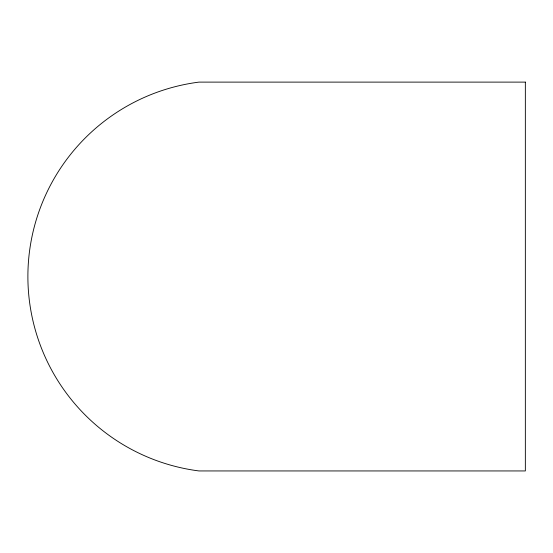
<?xml version="1.0" encoding="UTF-8"?>
<svg xmlns="http://www.w3.org/2000/svg" width="553" height="553" viewBox="0 0 553 553"><rect width="100%" height="100%" fill="white"/><g stroke="black" fill="none" stroke-linecap="round" stroke-linejoin="round"><path stroke-width="0.83" d="M525.35 82.114L198.976 82.114A196.004 196.004 0 0 0 198.976 470.942L525.35 470.942L525.35 82.114"/></g></svg>
